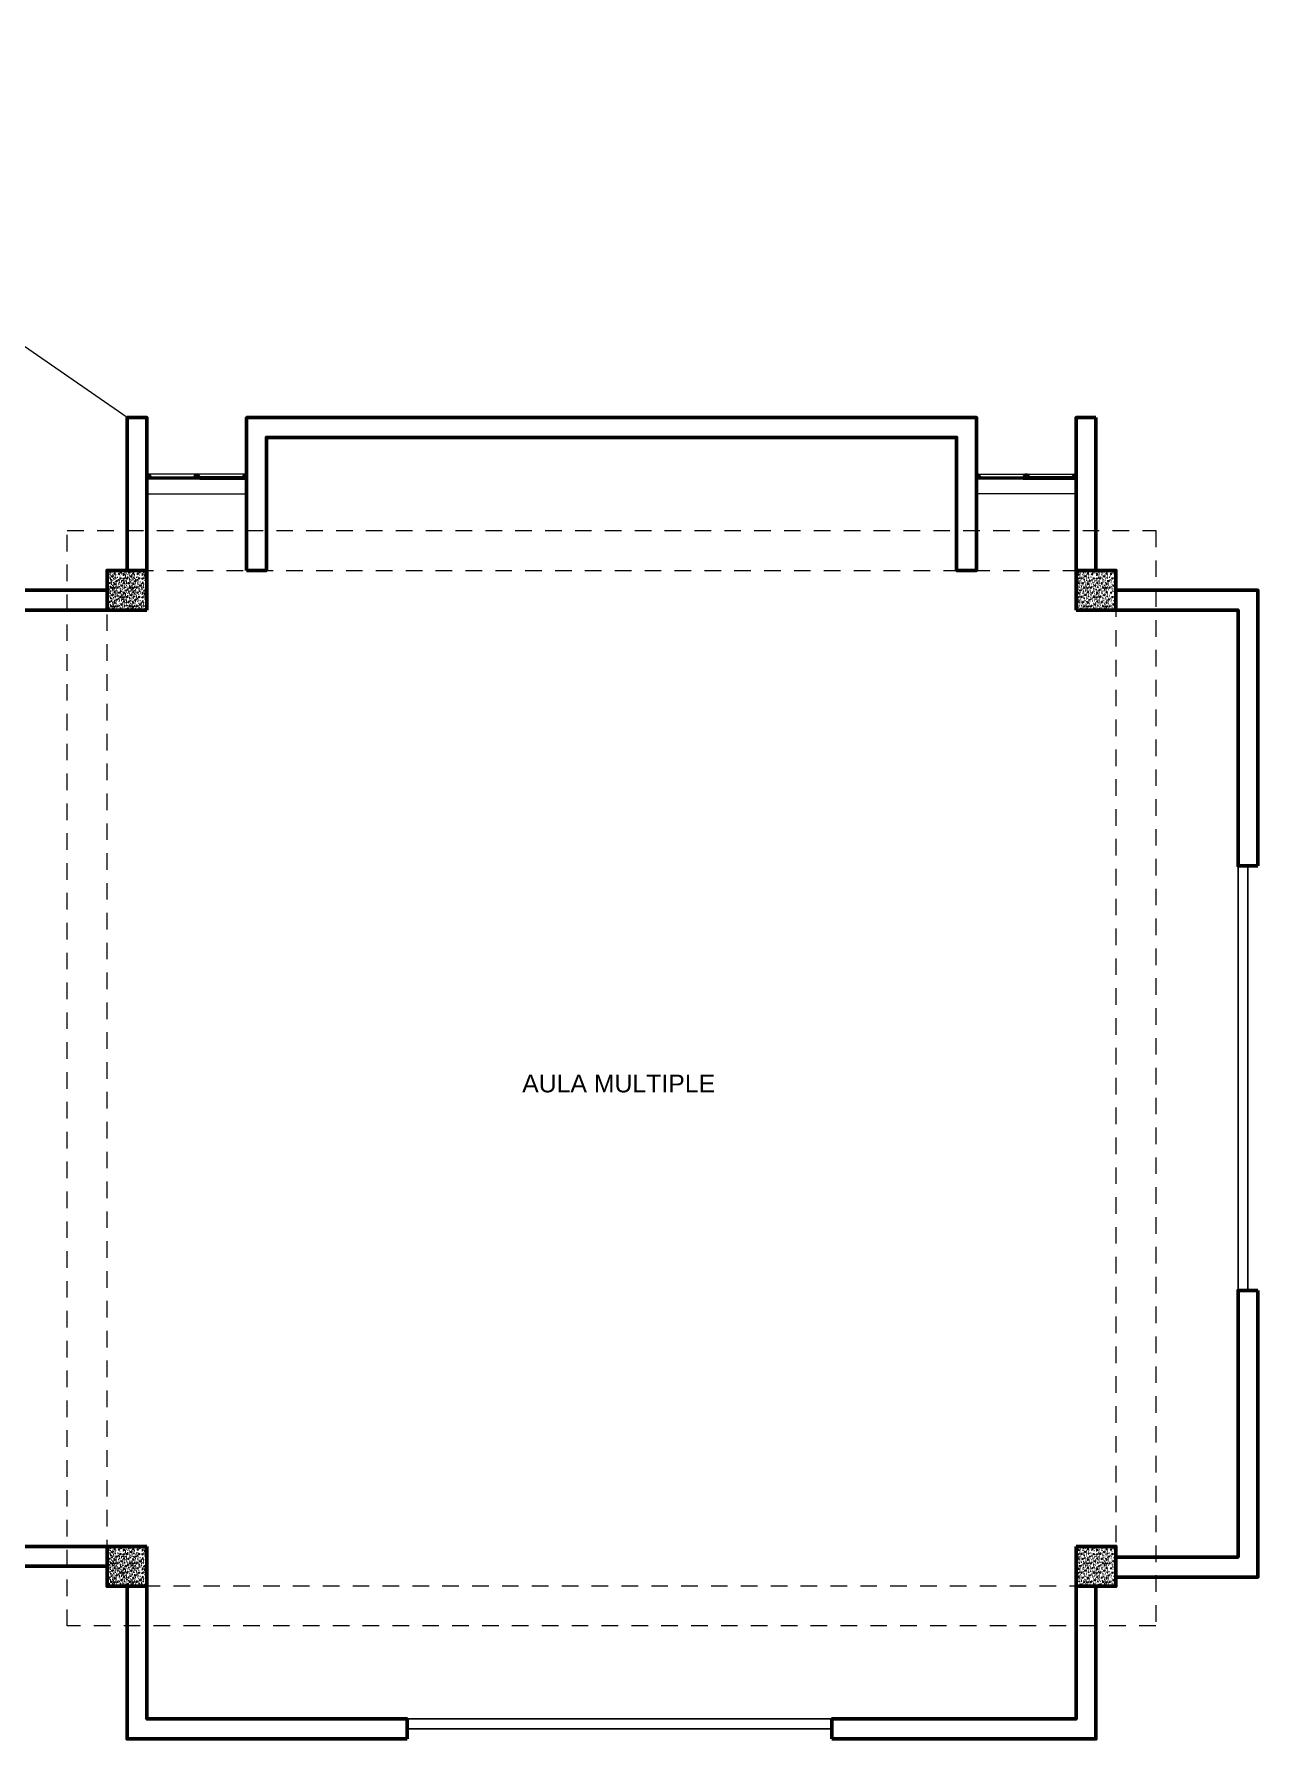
# Model space of a CAD drawing. Header units: millimetres. Extents: x 216 to 2687, y 57 to 1099.
# Drawn here: x 313.94 to 323.16, y 112.28 to 125.13 of the extents above; entities that cross this region are included whole.
import ezdxf

# ---------------------------------------------------------------- set-up
doc = ezdxf.new("R2010")
doc.units = ezdxf.units.MM
doc.header["$LTSCALE"] = 0.5
doc.linetypes.add('HIDDEN', pattern=[0.375, 0.25, -0.125])
for name, color, linetype, lineweight in [('A-COLS-ACHU', 47, 'Continuous', 0), ('A-ECON-COLS', 2, 'Continuous', 53), ('A-MURO', 5, 'Continuous', 50), ('A-PISO', 7, 'Continuous', 15), ('A-PLAN-ACHU1', 105, 'Continuous', 9), ('A-PLAN-ACHU2', 146, 'Continuous', 0), ('A-VENT', 1, 'Continuous', 15), ('CANAL', 6, 'Continuous', 9), ('GUIAS', 1, 'Continuous', 9), ('textos', 255, 'Continuous', 20)]:
    doc.layers.add(name, color=color, linetype=linetype, lineweight=lineweight)
doc.layers.add('VENTANAS', color=13, linetype='Continuous')
doc.styles.get("Standard").update_dxf_attribs({"font": 'Arial.ttf'})
pattern_1 = [(180, (322.23603, 119.336005), (-0.070711, -0.070711), [0.014142, -0.028285, 0.007071, -0.042426, 0.014142, -0.03535536]), (270, (322.18653, 119.37843), (0.070711, -0.070711), [0.0141421, -0.021213, 0.007071, -0.035355, 0.0141421, -0.04949816]), (198.43495, (322.257244, 119.336005), (-0.07071068, -0.07071068), [0.01118, -0.04472, 0.01118, -0.0447234]), (251.56505, (322.257244, 119.336005), (-0.07071068, -0.07071068), [0.01118, -0.04472, 0.01118, -0.0447234]), (135, (322.25017, 119.32893), (-0.0707107, -0.0707107), [0.005, -0.04, 0.01, -0.04, 0.005]), (135, (322.23957, 119.31833), (-0.0707107, -0.0707107), [-0.015, 0.01, -0.04, 0, -0.035, 0]), (135, (322.23603, 119.31479), (-0.0707107, -0.0707107), [-0.04, 0, -0.03, 0.01, -0.02, 0]), (135, (322.22542, 119.30419), (-0.0707107, -0.0707107), [-0.02, 0, -0.025, 0.01, -0.045, 0]), (135, (322.21482, 119.29358), (-0.0707107, -0.0707107), [-0.02, 0.01, -0.04, 0.01, -0.02, 0]), (135, (322.19714, 119.2759), (-0.0707107, -0.0707107), [-0.015, 0.01, -0.02, 0, -0.055, 0]), (135, (322.1936, 119.27237), (-0.0707107, -0.0707107), [-0.02, 0, -0.06, 0.01, -0.01, 0]), (225, (322.23957, 119.3254), (0.0707107, -0.0707107), [-0.03, 0, -0.03, 0, -0.04, 0]), (225, (322.24664, 119.34661), (0.0707107, -0.0707107), [-0.015, 0.01, -0.04, 0, -0.035, 0]), (225, (322.23957, 119.35368), (0.0707107, -0.0707107), [-0.04, 0, -0.035, 0.01, -0.015, 0]), (225, (322.20068, 119.39257), (0.0707107, -0.0707107), [-0.02, 0.01, -0.05, 0.01, -0.01, 0]), (225, (322.2431, 119.33601), (0.0707107, -0.0707107), [-0.03, 0, -0.035, 0, -0.035, 0]), (225, (322.23603, 119.34308), (0.0707107, -0.0707107), [-0.025, 0, -0.055, 0, -0.02, 0]), (225, (322.22542, 119.34661), (0.0707107, -0.0707107), [-0.05, 0, -0.015, 0, -0.035, 0]), (225, (322.22896, 119.35722), (0.0707107, -0.0707107), [-0.045, 0, -0.02, 0, -0.025, 0]), (225, (322.21128, 119.35368), (0.0707107, -0.0707107), [-0.04, 0, -0.015, 0, -0.04, 0]), (225, (322.20421, 119.35368), (0.0707107, -0.0707107), [-0.045, 0, -0.02, 0, -0.035, 0]), (225, (322.21835, 119.3749), (0.0707107, -0.0707107), [-0.06, 0, -0.025, 0, -0.015, 0]), (225, (322.20421, 119.36783), (0.0707107, -0.0707107), [-0.02, 0, -0.04, 0, -0.04, 0]), (225, (322.20421, 119.3749), (0.0707107, -0.0707107), [-0.045, 0, -0.025, 0, -0.03, 0]), (225, (322.20421, 119.38197), (0.0707107, -0.0707107), [-0.04, 0, -0.03, 0, -0.03, 0]), (225, (322.1936, 119.3855), (0.0707107, -0.0707107), [-0.03, 0, -0.03, 0, -0.04, 0]), (225, (322.183, 119.38904), (0.0707107, -0.0707107), [-0.04, 0, -0.02, 0, -0.04, 0]), (225, (322.17593, 119.38904), (0.0707107, -0.0707107), [-0.015, 0, -0.06, 0, -0.025, 0])]

# ---------------------------------------------------------------- blocks, each defined once
blk = doc.blocks.new('ALN-177', base_point=(0.559, 0.54))
at = {"layer": 'A-PLAN-ACHU1'}
for p, q in [((0.534, 0.551), (0.532, 0.553)), ((0.534, 0.552), (0.532, 0.553)), ((0.534, 0.551), (0.532, 0.548)), ((0.534, 0.549), (0.532, 0.548)), ((0.536, 0.553), (0.534, 0.552)), ((0.536, 0.548), (0.534, 0.549)), ((0.536, 0.548), (0.536, 0.553))]:
    blk.add_line(p, q, dxfattribs=at)
at = {"layer": 'A-VENT'}
blk.add_lwpolyline([(0.556, 0.54), (0.559, 0.54), (0.559, 0.542), (0.538, 0.555), (0.536, 0.555), (0.534, 0.554), (0.534, 0.552), (0.536, 0.554), (0.536, 0.548), (0.534, 0.549), (0.534, 0.548), (0.536, 0.547), (0.536, 0.542), (0.533, 0.539), (0.529, 0.539), (0.529, 0.539), (0.53, 0.538), (0.534, 0.538), (0.538, 0.541), (0.538, 0.554), (0.556, 0.542), (0.554, 0.542), (0.554, 0.539, 1), (0.557, 0.539)], format="xyb", close=True, dxfattribs=at)
blk = doc.blocks.new('ALN-292')
at = {"layer": 'A-VENT'}
blk.add_lwpolyline([(0, 0.024), (0, 0), (0.004, 0), (0.004, 0.002), (0.001, 0.001), (0.001, 0.008), (0.004, 0.007), (0.004, 0.008), (0.001, 0.009), (0.001, 0.018), (0.007, 0.018), (0.007, 0.015), (0.01, 0.015), (0.009, 0.017), (0.008, 0.017), (0.008, 0.018), (0.036, 0.018), (0.036, 0.017), (0.036, 0.017), (0.035, 0.015), (0.038, 0.015), (0.038, 0.024), (0.038, 0.033), (0.035, 0.033), (0.036, 0.031), (0.036, 0.031), (0.036, 0.03), (0.008, 0.03), (0.008, 0.031), (0.009, 0.031), (0.01, 0.033), (0.007, 0.033), (0.007, 0.03), (0.001, 0.03), (0.001, 0.039), (0.004, 0.04), (0.004, 0.041), (0.001, 0.04), (0.001, 0.047), (0.004, 0.046), (0.004, 0.048), (0, 0.048)], close=True, dxfattribs=at)
for points in [[(0.009, 0.027, 0.352285), (0.006, 0.024, 0.352285), (0.009, 0.021), (0.009, 0.019), (0.001, 0.019), (0.001, 0.024), (0.001, 0.029), (0.009, 0.029)], [(0.008, 0.024, 1), (0.012, 0.024, 1)], [(0.027, 0.027, 0.352285), (0.025, 0.024, 0.352285), (0.027, 0.021), (0.027, 0.019), (0.011, 0.019), (0.011, 0.021, 0.352285), (0.013, 0.024, 0.352285), (0.011, 0.027), (0.011, 0.029), (0.027, 0.029)], [(0.026, 0.024, 1), (0.03, 0.024, 1)], [(0.029, 0.021, 0.352285), (0.031, 0.024, 0.352285), (0.029, 0.027), (0.029, 0.029), (0.036, 0.029), (0.036, 0.024), (0.036, 0.019), (0.029, 0.019)]]:
    blk.add_lwpolyline(points, format="xyb", close=True, dxfattribs=at)

msp = doc.modelspace()

# ---------------------------------------------------------------- hatches: boundary and pattern name
at = {"layer": 'A-COLS-ACHU'}
h = msp.add_hatch(dxfattribs=at)
h.set_pattern_fill('CONCRETE', color=256, scale=0.1, angle=135, style=0, pattern_type=2)
h.set_pattern_definition(pattern_1)
h.paths.add_polyline_path([(314.792, 120.792), (314.792, 121.092), (314.492, 121.092), (314.492, 120.792)])
h = msp.add_hatch(dxfattribs=at)
h.set_pattern_fill('CONCRETE', color=256, scale=0.1, angle=135, style=0, pattern_type=2)
h.set_pattern_definition([(180, (322.35603, 119.336005), (-0.070711, -0.070711), [0.014142, -0.028285, 0.007071, -0.042426, 0.014142, -0.0353554]), (270, (322.30653, 119.37843), (0.070711, -0.070711), [0.0141421, -0.021213, 0.007071, -0.035355, 0.0141421, -0.0494982]), (198.435, (322.377244, 119.336005), (-0.0707107, -0.0707107), [0.01118, -0.04472, 0.01118, -0.0447234]), (251.565, (322.377244, 119.336005), (-0.0707107, -0.0707107), [0.01118, -0.04472, 0.01118, -0.0447234]), (135, (322.37017, 119.32893), (-0.0707107, -0.0707107), [0.005, -0.04, 0.01, -0.04, 0.005]), (135, (322.35957, 119.31833), (-0.0707107, -0.0707107), [-0.015, 0.01, -0.04, 0, -0.035, 0]), (135, (322.35603, 119.31479), (-0.0707107, -0.0707107), [-0.04, 0, -0.03, 0.01, -0.02, 0]), (135, (322.34542, 119.30419), (-0.0707107, -0.0707107), [-0.02, 0, -0.025, 0.01, -0.045, 0]), (135, (322.33482, 119.29358), (-0.0707107, -0.0707107), [-0.02, 0.01, -0.04, 0.01, -0.02, 0]), (135, (322.31714, 119.2759), (-0.0707107, -0.0707107), [-0.015, 0.01, -0.02, 0, -0.055, 0]), (135, (322.3136, 119.27237), (-0.0707107, -0.0707107), [-0.02, 0, -0.06, 0.01, -0.01, 0]), (225, (322.35957, 119.3254), (0.0707107, -0.0707107), [-0.03, 0, -0.03, 0, -0.04, 0]), (225, (322.36664, 119.34661), (0.0707107, -0.0707107), [-0.015, 0.01, -0.04, 0, -0.035, 0]), (225, (322.35957, 119.35368), (0.0707107, -0.0707107), [-0.04, 0, -0.035, 0.01, -0.015, 0]), (225, (322.32068, 119.39257), (0.0707107, -0.0707107), [-0.02, 0.01, -0.05, 0.01, -0.01, 0]), (225, (322.3631, 119.33601), (0.0707107, -0.0707107), [-0.03, 0, -0.035, 0, -0.035, 0]), (225, (322.35603, 119.34308), (0.0707107, -0.0707107), [-0.025, 0, -0.055, 0, -0.02, 0]), (225, (322.34542, 119.34661), (0.0707107, -0.0707107), [-0.05, 0, -0.015, 0, -0.035, 0]), (225, (322.34896, 119.35722), (0.0707107, -0.0707107), [-0.045, 0, -0.02, 0, -0.025, 0]), (225, (322.33128, 119.35368), (0.0707107, -0.0707107), [-0.04, 0, -0.015, 0, -0.04, 0]), (225, (322.32421, 119.35368), (0.0707107, -0.0707107), [-0.045, 0, -0.02, 0, -0.035, 0]), (225, (322.33835, 119.3749), (0.0707107, -0.0707107), [-0.06, 0, -0.025, 0, -0.015, 0]), (225, (322.32421, 119.36783), (0.0707107, -0.0707107), [-0.02, 0, -0.04, 0, -0.04, 0]), (225, (322.32421, 119.3749), (0.0707107, -0.0707107), [-0.045, 0, -0.025, 0, -0.03, 0]), (225, (322.32421, 119.38197), (0.0707107, -0.0707107), [-0.04, 0, -0.03, 0, -0.03, 0]), (225, (322.3136, 119.3855), (0.0707107, -0.0707107), [-0.03, 0, -0.03, 0, -0.04, 0]), (225, (322.303, 119.38904), (0.0707107, -0.0707107), [-0.04, 0, -0.02, 0, -0.04, 0]), (225, (322.29593, 119.38904), (0.0707107, -0.0707107), [-0.015, 0, -0.06, 0, -0.025, 0])])
h.paths.add_polyline_path([(321.792, 120.792), (321.792, 121.092), (322.092, 121.092), (322.092, 120.792)])
h = msp.add_hatch(dxfattribs=at)
h.set_pattern_fill('CONCRETE', color=256, scale=0.1, angle=135, style=0, pattern_type=2)
h.set_pattern_definition(pattern_1)
h.paths.add_polyline_path([(314.792, 113.735), (314.792, 113.435), (314.492, 113.435), (314.492, 113.735)])
h = msp.add_hatch(dxfattribs=at)
h.set_pattern_fill('CONCRETE', color=256, scale=0.1, angle=135, style=0, pattern_type=2)
h.set_pattern_definition([(180, (322.35603, 119.336005), (-0.070711, -0.070711), [0.014142, -0.028285, 0.007071, -0.042426, 0.014142, -0.03535536]), (270, (322.30653, 119.37843), (0.070711, -0.070711), [0.0141421, -0.021213, 0.007071, -0.035355, 0.0141421, -0.04949816]), (198.43495, (322.377244, 119.336005), (-0.07071068, -0.07071068), [0.01118, -0.04472, 0.01118, -0.0447234]), (251.56505, (322.377244, 119.336005), (-0.07071068, -0.07071068), [0.01118, -0.04472, 0.01118, -0.0447234]), (135, (322.37017, 119.32893), (-0.0707107, -0.0707107), [0.005, -0.04, 0.01, -0.04, 0.005]), (135, (322.35957, 119.31833), (-0.0707107, -0.0707107), [-0.015, 0.01, -0.04, 0, -0.035, 0]), (135, (322.35603, 119.31479), (-0.0707107, -0.0707107), [-0.04, 0, -0.03, 0.01, -0.02, 0]), (135, (322.34542, 119.30419), (-0.0707107, -0.0707107), [-0.02, 0, -0.025, 0.01, -0.045, 0]), (135, (322.33482, 119.29358), (-0.0707107, -0.0707107), [-0.02, 0.01, -0.04, 0.01, -0.02, 0]), (135, (322.31714, 119.2759), (-0.0707107, -0.0707107), [-0.015, 0.01, -0.02, 0, -0.055, 0]), (135, (322.3136, 119.27237), (-0.0707107, -0.0707107), [-0.02, 0, -0.06, 0.01, -0.01, 0]), (225, (322.35957, 119.3254), (0.0707107, -0.0707107), [-0.03, 0, -0.03, 0, -0.04, 0]), (225, (322.36664, 119.34661), (0.0707107, -0.0707107), [-0.015, 0.01, -0.04, 0, -0.035, 0]), (225, (322.35957, 119.35368), (0.0707107, -0.0707107), [-0.04, 0, -0.035, 0.01, -0.015, 0]), (225, (322.32068, 119.39257), (0.0707107, -0.0707107), [-0.02, 0.01, -0.05, 0.01, -0.01, 0]), (225, (322.3631, 119.33601), (0.0707107, -0.0707107), [-0.03, 0, -0.035, 0, -0.035, 0]), (225, (322.35603, 119.34308), (0.0707107, -0.0707107), [-0.025, 0, -0.055, 0, -0.02, 0]), (225, (322.34542, 119.34661), (0.0707107, -0.0707107), [-0.05, 0, -0.015, 0, -0.035, 0]), (225, (322.34896, 119.35722), (0.0707107, -0.0707107), [-0.045, 0, -0.02, 0, -0.025, 0]), (225, (322.33128, 119.35368), (0.0707107, -0.0707107), [-0.04, 0, -0.015, 0, -0.04, 0]), (225, (322.32421, 119.35368), (0.0707107, -0.0707107), [-0.045, 0, -0.02, 0, -0.035, 0]), (225, (322.33835, 119.3749), (0.0707107, -0.0707107), [-0.06, 0, -0.025, 0, -0.015, 0]), (225, (322.32421, 119.36783), (0.0707107, -0.0707107), [-0.02, 0, -0.04, 0, -0.04, 0]), (225, (322.32421, 119.3749), (0.0707107, -0.0707107), [-0.045, 0, -0.025, 0, -0.03, 0]), (225, (322.32421, 119.38197), (0.0707107, -0.0707107), [-0.04, 0, -0.03, 0, -0.03, 0]), (225, (322.3136, 119.3855), (0.0707107, -0.0707107), [-0.03, 0, -0.03, 0, -0.04, 0]), (225, (322.303, 119.38904), (0.0707107, -0.0707107), [-0.04, 0, -0.02, 0, -0.04, 0]), (225, (322.29593, 119.38904), (0.0707107, -0.0707107), [-0.015, 0, -0.06, 0, -0.025, 0])])
h.paths.add_polyline_path([(321.792, 113.735), (321.792, 113.435), (322.092, 113.435), (322.092, 113.735)])

# ---------------------------------------------------------------- linework, layer by layer
at = {"layer": 'A-ECON-COLS'}
for points in [[(314.792, 120.792), (314.792, 121.092), (314.492, 121.092), (314.492, 120.792)], [(321.792, 120.792), (321.792, 121.092), (322.092, 121.092), (322.092, 120.792)], [(314.792, 113.735), (314.792, 113.435), (314.492, 113.435), (314.492, 113.735)], [(321.792, 113.735), (321.792, 113.435), (322.092, 113.435), (322.092, 113.735)]]:
    msp.add_lwpolyline(points, close=True, dxfattribs=at)
at = {"layer": 'A-MURO'}
for points in [[(314.642, 122.244), (314.792, 122.244), (314.792, 121.092), (314.642, 121.092)], [(315.542, 121.092), (315.692, 121.092), (315.692, 122.094), (320.892, 122.094), (320.892, 121.092), (321.042, 121.092), (321.042, 122.244), (317.205, 122.244), (315.542, 122.244)], [(321.942, 122.244), (321.792, 122.244), (321.792, 121.092), (321.942, 121.092)], [(314.492, 120.942), (313.542, 120.942), (313.542, 120.634), (313.692, 120.634), (313.692, 120.792), (314.492, 120.792)], [(323.162, 118.864), (323.012, 118.864), (323.012, 120.792), (322.092, 120.792), (322.092, 120.942), (323.162, 120.942)], [(323.162, 115.664), (323.012, 115.664), (323.012, 113.654), (322.092, 113.654), (322.092, 113.504), (323.162, 113.504)], [(314.492, 113.585), (313.542, 113.585), (313.542, 113.994), (313.692, 113.994), (313.692, 113.735), (314.492, 113.735)], [(316.752, 112.284), (316.752, 112.434), (314.792, 112.434), (314.792, 113.435), (314.642, 113.435), (314.642, 112.284)], [(319.952, 112.284), (319.952, 112.434), (321.792, 112.434), (321.792, 113.435), (321.942, 113.435), (321.942, 112.284)]]:
    msp.add_lwpolyline(points, close=True, dxfattribs=at)
at = {"layer": 'A-PISO'}
msp.add_line((314.642, 122.244), (310.468, 125.134), dxfattribs=at)
at = {"layer": 'A-PLAN-ACHU1'}
for points in [[(315.158, 121.786), (314.811, 121.786), (314.811, 121.792), (315.158, 121.792)], [(315.176, 121.786), (315.522, 121.786), (315.522, 121.792), (315.176, 121.792)], [(321.408, 121.786), (321.061, 121.786), (321.061, 121.792), (321.408, 121.792)], [(321.426, 121.786), (321.772, 121.786), (321.772, 121.792), (321.426, 121.792)]]:
    msp.add_lwpolyline(points, close=True, dxfattribs=at)
for points in [[(314.82, 121.782), (314.816, 121.782), (314.817, 121.784), (314.816, 121.786), (314.818, 121.784), (314.82, 121.786), (314.819, 121.784), (314.82, 121.782)], [(315.15, 121.782), (315.145, 121.782), (315.146, 121.784), (315.145, 121.786), (315.148, 121.784), (315.15, 121.786), (315.149, 121.784), (315.15, 121.782)], [(315.184, 121.782), (315.188, 121.782), (315.187, 121.784), (315.188, 121.786), (315.186, 121.784), (315.184, 121.786), (315.185, 121.784), (315.184, 121.782)], [(315.514, 121.782), (315.518, 121.782), (315.517, 121.784), (315.518, 121.786), (315.516, 121.784), (315.513, 121.786), (315.515, 121.784), (315.514, 121.782)], [(321.07, 121.782), (321.066, 121.782), (321.067, 121.784), (321.066, 121.786), (321.068, 121.784), (321.07, 121.786), (321.069, 121.784), (321.07, 121.782)], [(321.4, 121.782), (321.395, 121.782), (321.396, 121.784), (321.395, 121.786), (321.398, 121.784), (321.4, 121.786), (321.399, 121.784), (321.4, 121.782)], [(321.434, 121.782), (321.438, 121.782), (321.437, 121.784), (321.438, 121.786), (321.436, 121.784), (321.434, 121.786), (321.435, 121.784), (321.434, 121.782)], [(321.764, 121.782), (321.768, 121.782), (321.767, 121.784), (321.768, 121.786), (321.766, 121.784), (321.763, 121.786), (321.765, 121.784), (321.764, 121.782)]]:
    msp.add_lwpolyline(points, dxfattribs=at)
at = {"layer": 'A-PLAN-ACHU2'}
for points in [[(315.158, 121.789), (314.811, 121.789)], [(314.823, 121.797), (315.143, 121.797)], [(315.143, 121.784), (314.823, 121.784)], [(315.143, 121.78), (314.823, 121.78)], [(315.176, 121.789), (315.522, 121.789)], [(315.511, 121.797), (315.191, 121.797)], [(315.191, 121.784), (315.511, 121.784)], [(315.191, 121.78), (315.511, 121.78)], [(321.408, 121.789), (321.061, 121.789)], [(321.073, 121.797), (321.393, 121.797)], [(321.393, 121.784), (321.073, 121.784)], [(321.393, 121.78), (321.073, 121.78)], [(321.426, 121.789), (321.772, 121.789)], [(321.761, 121.797), (321.441, 121.797)], [(321.441, 121.784), (321.761, 121.784)], [(321.441, 121.78), (321.761, 121.78)]]:
    msp.add_lwpolyline(points, dxfattribs=at)
at = {"layer": 'A-VENT'}
for points in [[(314.792, 121.818), (314.792, 121.668), (315.542, 121.668), (315.542, 121.818)], [(321.792, 121.818), (321.792, 121.668), (321.042, 121.668), (321.042, 121.818)]]:
    msp.add_lwpolyline(points, close=True, dxfattribs=at)
for points in [[(314.8, 121.789, 3.732051), (314.8, 121.791), (314.798, 121.792), (314.798, 121.794), (314.803, 121.794), (314.803, 121.805), (314.798, 121.805), (314.798, 121.806), (314.8, 121.807, 3.732051), (314.8, 121.809), (314.798, 121.81), (314.798, 121.812), (314.803, 121.812), (314.803, 121.817), (314.793, 121.817), (314.793, 121.815), (314.792, 121.816), (314.792, 121.818), (314.808, 121.818), (314.808, 121.815), (314.806, 121.816), (314.806, 121.817), (314.805, 121.817), (314.805, 121.782), (314.814, 121.782), (314.815, 121.784), (314.816, 121.784), (314.815, 121.782), (314.821, 121.782), (314.82, 121.784), (314.823, 121.784), (314.823, 121.78), (314.792, 121.78), (314.792, 121.782), (314.793, 121.784), (314.793, 121.782), (314.803, 121.782), (314.803, 121.787), (314.798, 121.787), (314.798, 121.788)], [(315.534, 121.789, -3.732051), (315.534, 121.791), (315.535, 121.792), (315.535, 121.794), (315.53, 121.794), (315.53, 121.805), (315.535, 121.805), (315.535, 121.806), (315.534, 121.807, -3.732051), (315.534, 121.809), (315.535, 121.81), (315.535, 121.812), (315.53, 121.812), (315.53, 121.817), (315.54, 121.817), (315.54, 121.815), (315.542, 121.816), (315.542, 121.818), (315.526, 121.818), (315.526, 121.815), (315.527, 121.816), (315.527, 121.817), (315.529, 121.817), (315.529, 121.782), (315.52, 121.782), (315.519, 121.784), (315.518, 121.784), (315.519, 121.782), (315.512, 121.782), (315.513, 121.784), (315.511, 121.784), (315.511, 121.78), (315.542, 121.78), (315.542, 121.782), (315.54, 121.784), (315.54, 121.782), (315.53, 121.782), (315.53, 121.787), (315.535, 121.787), (315.535, 121.788)], [(321.05, 121.789, 3.732051), (321.05, 121.791), (321.048, 121.792), (321.048, 121.794), (321.053, 121.794), (321.053, 121.805), (321.048, 121.805), (321.048, 121.806), (321.05, 121.807, 3.732051), (321.05, 121.809), (321.048, 121.81), (321.048, 121.812), (321.053, 121.812), (321.053, 121.817), (321.043, 121.817), (321.043, 121.815), (321.042, 121.816), (321.042, 121.818), (321.058, 121.818), (321.058, 121.815), (321.056, 121.816), (321.056, 121.817), (321.055, 121.817), (321.055, 121.782), (321.064, 121.782), (321.065, 121.784), (321.066, 121.784), (321.065, 121.782), (321.071, 121.782), (321.07, 121.784), (321.073, 121.784), (321.073, 121.78), (321.042, 121.78), (321.042, 121.782), (321.043, 121.784), (321.043, 121.782), (321.053, 121.782), (321.053, 121.787), (321.048, 121.787), (321.048, 121.788)], [(321.784, 121.789, -3.732051), (321.784, 121.791), (321.785, 121.792), (321.785, 121.794), (321.78, 121.794), (321.78, 121.805), (321.785, 121.805), (321.785, 121.806), (321.784, 121.807, -3.732051), (321.784, 121.809), (321.785, 121.81), (321.785, 121.812), (321.78, 121.812), (321.78, 121.817), (321.79, 121.817), (321.79, 121.815), (321.792, 121.816), (321.792, 121.818), (321.776, 121.818), (321.776, 121.815), (321.777, 121.816), (321.777, 121.817), (321.779, 121.817), (321.779, 121.782), (321.77, 121.782), (321.769, 121.784), (321.768, 121.784), (321.769, 121.782), (321.762, 121.782), (321.763, 121.784), (321.761, 121.784), (321.761, 121.78), (321.792, 121.78), (321.792, 121.782), (321.79, 121.784), (321.79, 121.782), (321.78, 121.782), (321.78, 121.787), (321.785, 121.787), (321.785, 121.788)]]:
    msp.add_lwpolyline(points, format="xyb", close=True, dxfattribs=at)
at = {"layer": 'CANAL', "linetype": 'HIDDEN'}
for points in [[(322.392, 113.135), (314.192, 113.135), (314.192, 121.392), (322.392, 121.392)], [(322.092, 113.435), (314.492, 113.435), (314.492, 121.092), (322.092, 121.092)]]:
    msp.add_lwpolyline(points, close=True, dxfattribs=at)
at = {"layer": 'GUIAS'}
for p, q in [((314.792, 121.668), (315.542, 121.668)), ((321.792, 121.668), (321.042, 121.668))]:
    msp.add_line(p, q, dxfattribs=at)
at = {"layer": 'VENTANAS'}
for points in [[(323.087, 115.664), (323.012, 115.664), (323.012, 118.864), (323.087, 118.864)], [(316.752, 112.359), (316.752, 112.434), (319.952, 112.434), (319.952, 112.359)]]:
    msp.add_lwpolyline(points, close=True, dxfattribs=at)

# ---------------------------------------------------------------- block references
at = {"layer": 'A-VENT', "xscale": -1, "rotation": 270}
for name, p in [('ALN-177', (314.808, 121.818)), ('ALN-292', (315.143, 121.78)), ('ALN-177', (315.176, 121.818)), ('ALN-177', (321.058, 121.818)), ('ALN-177', (321.426, 121.818))]:
    msp.add_blockref(name, p, dxfattribs=at)
at = {"layer": 'A-VENT'}
for name, p, rotation in [('ALN-177', (315.158, 121.818), 90.00000000000001), ('ALN-177', (315.526, 121.818), 90.00000000000001), ('ALN-177', (321.408, 121.818), 90), ('ALN-292', (321.441, 121.78), 90), ('ALN-177', (321.776, 121.818), 90)]:
    msp.add_blockref(name, p, dxfattribs=dict(at, rotation=rotation))

# ---------------------------------------------------------------- texts
at = {"layer": 'textos', "insert": (317.619, 117.291), "char_height": 0.13377, "attachment_point": 1}
msp.add_mtext_dynamic_manual_height_columns('AULA MULTIPLE', width=1.7505, gutter_width=1.338, heights=[0], dxfattribs=at)

doc.saveas('drawing.dxf')
